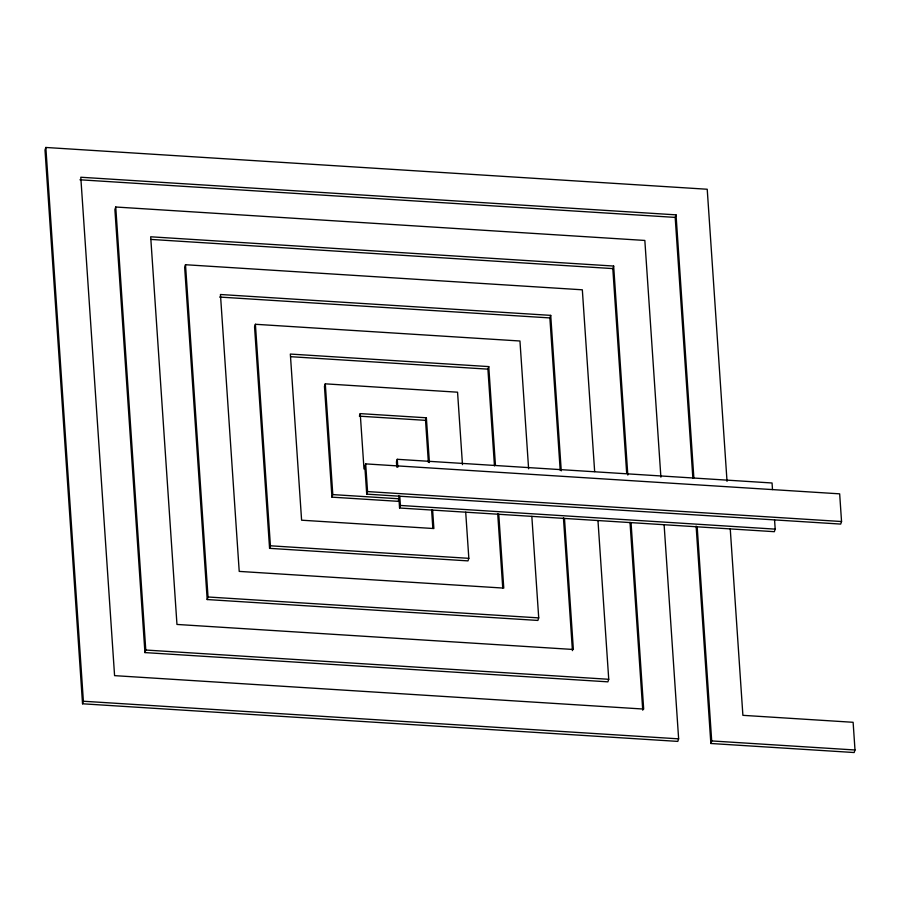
<?xml version="1.0" encoding="UTF-8"?>
<svg xmlns="http://www.w3.org/2000/svg" width="900" height="900" viewBox="0 0 900 900"><rect width="100%" height="100%" fill="white"/><g stroke="black" fill="none" stroke-linecap="round" stroke-linejoin="round"><path stroke-width="1.35" d="M727.031 481.354L707.22 189.248L45.844 147.465L45 150.007L82.541 703.789L677.79 741.398L678.634 738.844L664.11 524.722M660.893 477.169L644.839 240.446L115.74 207.011L114.896 209.565L144.934 652.59L607.894 681.84L608.738 679.286L597.971 520.538M594.653 471.6L582.334 289.8L185.501 264.724L184.657 267.278L207.191 599.546L537.874 620.438L538.717 617.884L531.832 516.364M82.541 703.789L83.385 701.235L45.844 147.465M144.934 652.59L145.778 650.036L115.74 207.011M528.615 468.821L519.952 340.999L255.398 324.281L254.554 326.835L269.572 548.347L467.989 560.88L468.832 558.326L465.705 512.179M207.191 599.546L208.035 596.992L185.501 264.724M269.572 548.347L270.416 545.794L255.398 324.281M462.476 464.636L457.56 392.197L325.294 383.839L324.45 386.392L331.954 497.149L398.093 501.322L398.936 498.769L332.798 494.595L331.954 497.149M360.236 413.618L359.392 416.171L425.531 420.345L426.375 417.791L360.236 413.618L363.994 469.001M365.681 463.894L364.838 466.447L366.716 494.134L840.701 524.081L841.545 521.528L839.666 493.841L365.681 463.894L367.56 491.58L366.716 494.134M772.504 489.577L772.054 482.985L397.271 459.304L396.439 461.858L396.787 467.134M774.562 519.908L775.192 529.132L774.349 531.686L399.566 508.005L400.41 505.451L399.78 496.226M494.471 465.885L487.912 369.146L488.756 366.593L290.34 354.06L301.601 520.2L433.879 528.548L432.63 510.098M560.205 470.306L549.877 317.925L550.721 315.371L220.455 294.502L239.22 571.399L503.775 588.105L498.769 514.271M626.681 473.287L612.81 268.594L613.654 266.051L150.683 236.79L176.963 624.442L573.368 649.485L564.48 518.423M692.876 478.339L675.191 217.395L676.035 214.852L80.786 177.244L114.581 675.641L643.68 709.065L631.046 522.63M730.249 528.896L742.894 715.331L853.121 722.295L855 749.992L854.156 752.535L710.854 743.49L711.697 740.936L697.185 526.804M79.942 179.786L675.191 217.395M151.245 239.434L612.81 268.594M219.611 297.056L549.877 317.925M290.891 356.704L487.912 369.146M367.56 491.58L841.545 521.528M400.41 505.451L775.192 529.132M270.416 545.794L468.832 558.326M208.035 596.992L538.717 617.884M145.778 650.036L608.738 679.286M83.385 701.235L678.634 738.844M711.697 740.936L855 749.992M676.035 214.852L693.866 477.866M696.116 526.039L710.854 743.49M613.654 266.051L627.817 475.076M630.011 522.349L642.746 710.212M550.721 315.371L561.262 470.88M563.434 517.826L572.434 650.633M488.756 366.593L495.45 465.345M497.7 513.551L502.74 587.857M426.375 417.791L429.412 462.544M425.531 420.345L428.377 462.409M431.618 510.075L432.844 528.3M397.271 459.304L397.811 467.213M398.745 496.001L399.566 508.005M325.294 383.839L332.798 494.595"/></g></svg>
